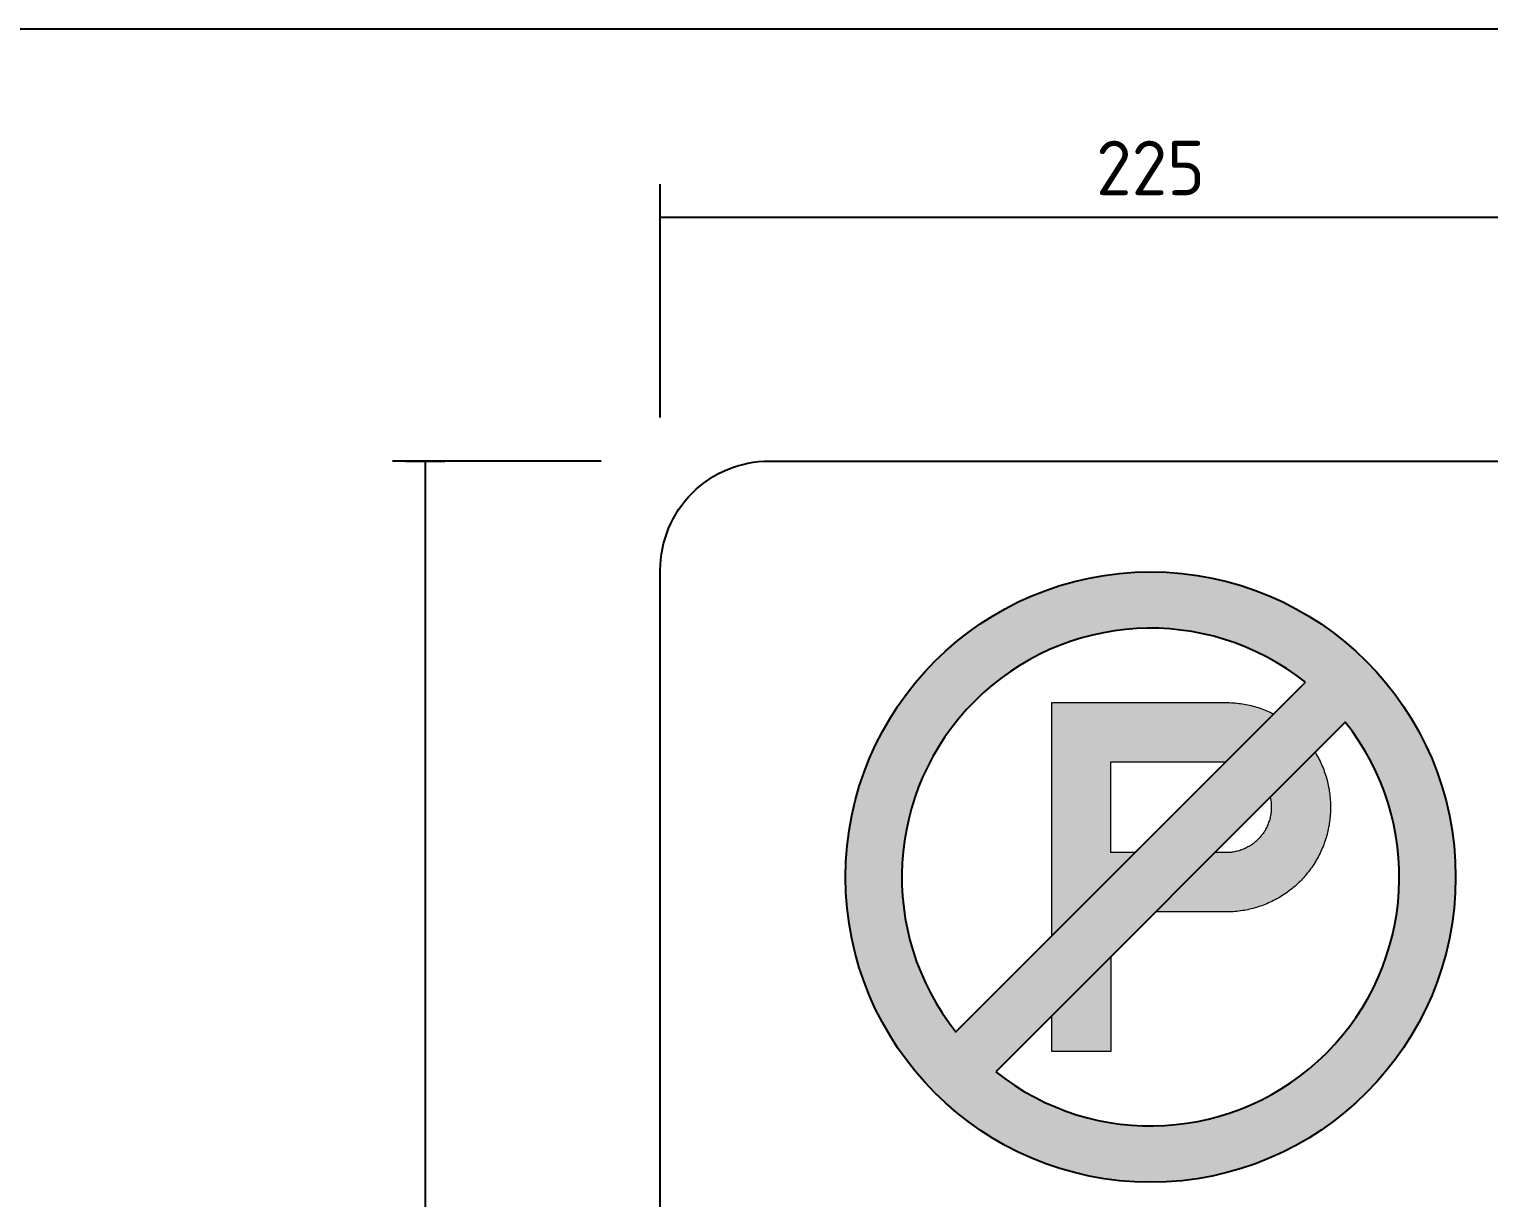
# Model space of a CAD drawing. Header units: millimetres. Extents: x 0 to 420, y 0 to 297.
# Drawn here: x 124.3 to 191.3, y 238.9 to 292.5 of the extents above; entities that cross this region are included whole.
import ezdxf
from ezdxf.enums import TextEntityAlignment as Align

# ---------------------------------------------------------------- set-up
doc = ezdxf.new("R2010")
doc.units = ezdxf.units.MM
doc.header["$MEASUREMENT"] = 0
for name, color, linetype in [('L25', 1, 'Continuous'), ('L35', 3, 'Continuous'), ('RED', 10, 'Continuous'), ('T25', 1, 'Continuous'), ('TBLK18', 4, 'Continuous'), ('TBLK25', 1, 'Continuous'), ('TBLK35', 3, 'Continuous'), ('TBLK50', 7, 'Continuous')]:
    doc.layers.add(name, color=color, linetype=linetype)
doc.styles.add('iso', font='iso3098b.shx')
doc.dimstyles.new('signsdim', dxfattribs={"dimtxt": 2.5, "dimasz": 0.2, "dimexe": 1.5, "dimexo": 2, "dimgap": 1, "dimtad": 1, "dimlfac": 5, "dimrnd": 1, "dimtxsty": 'iso', "dimblk": 'sgndim', "dimcen": 2.5, "dimse2": 1, "dimadec": 0, "dimazin": 0, "dimtfac": 1, "dimtix": 1, "dimtmove": 0, "dimatfit": 3, "dimfxl": 1, "dimarcsym": 0})

# ---------------------------------------------------------------- blocks, each defined once
blk = doc.blocks.new('A3BBLK')
at = {"layer": 'TBLK50'}
blk.add_line((415.5, 292.5), (13, 292.5), dxfattribs=at)
blk = doc.blocks.new('title block')
blk.add_blockref('A3BBLK', (0, 0))
at = {"layer": 'TBLK18', "style": 'iso'}
blk.add_attdef('MR_DIRECTORATE', text='', height=1.5, dxfattribs=at).set_placement((381.5, 67.119), align=Align.CENTER)
for tag, p in [('STREET_NAME', (355.514, 61.1)), ('SUBURB_POSTCODE', (388.488, 61.1)), ('TELEPHONE_NO.', (368.306, 58.836)), ('FAX_NO.', (393.555, 58.836))]:
    blk.add_attdef(tag, p, '', height=1.5, dxfattribs=at)
at = {"layer": 'TBLK25', "style": 'iso'}
for tag, height, p in [('MR_BRANCH', 2, (381.5, 64.199)), ('ROAD_SECTION', 1.75, (384.5, 29.162)), ('SLK', 1.75, (384.5, 26.108)), ('CHAINAGE', 1.75, (384.5, 19.205))]:
    blk.add_attdef(tag, text='', height=height, dxfattribs=at).set_placement(p, align=Align.CENTER)
for tag, p, height in [('FILE_NUMBER', (371.773, 53.237), 2.5), ('DESIGNED_/_DRAWN', (371.773, 48.487), 2), ('VERIFIED', (371.773, 43.487), 2), ('APPROVED', (371.773, 38.487), 2), ('LOCAL_AUTHORITY', (370.48, 16.733), 1.25)]:
    blk.add_attdef(tag, p, '', height=height, dxfattribs=at)
at = {"layer": 'TBLK35', "style": 'iso', "width": 0.9}
for tag, p in [('ROAD_PROJECT&NUMBER', (384.5, 32.231)), ('DRAWING_DESCRIPTION', (384.5, 22.288))]:
    blk.add_attdef(tag, text='', height=2.5, dxfattribs=at).set_placement(p, align=Align.CENTER)
at = {"layer": 'TBLK50', "style": 'iso'}
blk.add_attdef('DRG_NUMBER', (356.803, 6.021), '', height=5, dxfattribs=at)
blk = doc.blocks.new('sgndim')
for p, q in [((0, 4.5), (0, -4.5)), ((0, 0), (-1, 0))]:
    blk.add_line(p, q)
blk = doc.blocks.new('*D62')
at = {"layer": 'DEFPOINTS', "color": 0, "transparency": 16777216}
for p in [(198.263, 283.885), (153.263, 272.688), (198.263, 272.688)]:
    blk.add_point(p, dxfattribs=at)
at = {"layer": 'T25', "color": 0, "lineweight": -2, "transparency": 16777216}
for p, q in [((153.263, 274.688), (153.263, 285.385)), ((198.263, 274.688), (198.263, 285.385)), ((153.463, 283.885), (198.063, 283.885))]:
    blk.add_line(p, q, dxfattribs=at)
at = {"layer": 'T25', "color": 0, "lineweight": -2, "transparency": 16777216, "xscale": 0.2, "yscale": 0.2, "zscale": 0.2, "rotation": 180}
blk.add_blockref('sgndim', (153.263, 283.885), dxfattribs=at)
at = {"layer": 'T25', "color": 0, "lineweight": -2, "transparency": 16777216, "xscale": 0.2, "yscale": 0.2, "zscale": 0.2}
blk.add_blockref('sgndim', (198.263, 283.885), dxfattribs=at)
at = {"layer": 'T25', "color": 0, "transparency": 16777216, "insert": (175.763, 286.135), "char_height": 2.5, "attachment_point": 5, "style": 'iso'}
blk.add_mtext('225', dxfattribs=at)
blk = doc.blocks.new('*D94')
at = {"layer": 'DEFPOINTS', "color": 0, "transparency": 16777216}
for p in [(152.547, 272.688), (142.468, 182.688), (152.547, 182.688)]:
    blk.add_point(p, dxfattribs=at)
at = {"layer": 'T25', "color": 0, "lineweight": -2, "transparency": 16777216}
for p, q in [((150.547, 272.688), (140.968, 272.688)), ((142.468, 272.488), (142.468, 182.888)), ((150.547, 182.688), (140.968, 182.688))]:
    blk.add_line(p, q, dxfattribs=at)
at = {"layer": 'T25', "color": 0, "lineweight": -2, "transparency": 16777216, "xscale": 0.2, "yscale": 0.2, "zscale": 0.2}
for p, rotation in [((142.468, 272.688), 90), ((142.468, 182.688), 270)]:
    blk.add_blockref('sgndim', p, dxfattribs=dict(at, rotation=rotation))
at = {"layer": 'T25', "color": 0, "transparency": 16777216, "insert": (140.218, 227.688), "char_height": 2.5, "attachment_point": 5, "rotation": 90, "style": 'iso'}
blk.add_mtext('450', dxfattribs=at)

msp = doc.modelspace()

# ---------------------------------------------------------------- hatches: boundary and pattern name
at = {"layer": 'L25'}
for points in [[(181.415, 261.0891), (181.3305, 261.1313), (181.2525, 261.1685), (181.1783, 261.2019), (181.1003, 261.2353), (181.0224, 261.2687), (180.9444, 261.2984), (180.8664, 261.3281), (180.7885, 261.3578), (180.7068, 261.3838), (180.6288, 261.4061), (180.5471, 261.432), (180.4655, 261.4543), (180.3838, 261.4729), (180.3021, 261.4915), (180.2204, 261.51), (180.1388, 261.5286), (180.0571, 261.5434), (179.9754, 261.5546), (179.89, 261.5694), (179.8083, 261.5768), (179.7229, 261.588), (179.6413, 261.5954), (179.5559, 261.6028), (179.4742, 261.6065), (179.3888, 261.6103), (179.3071, 261.6103), (179.2217, 261.6103), (171.2284, 261.6103), (171.2284, 250.9026), (175.0566, 254.7307), (173.9461, 254.7307), (173.9461, 258.8926), (179.2185, 258.8926)], [(182.5631, 253.3533), (182.6225, 253.409), (182.6819, 253.4684), (182.7376, 253.5316), (182.7933, 253.5947), (182.849, 253.6541), (182.9047, 253.7209), (182.9567, 253.784), (183.0086, 253.8508), (183.0606, 253.9177), (183.1089, 253.9845), (183.1608, 254.0513), (183.2054, 254.1219), (183.2537, 254.1924), (183.2982, 254.2629), (183.3428, 254.3335), (183.3836, 254.4077), (183.4244, 254.4783), (183.4653, 254.5525), (183.5024, 254.6268), (183.5395, 254.7047), (183.5767, 254.779), (183.6101, 254.857), (183.6435, 254.9312), (183.6769, 255.0092), (183.7066, 255.0871), (183.7363, 255.1651), (183.7623, 255.2468), (183.7883, 255.3248), (183.8143, 255.4064), (183.8403, 255.4844), (183.8625, 255.5661), (183.8811, 255.6478), (183.8997, 255.7294), (183.9182, 255.8111), (183.9331, 255.8928), (183.9516, 255.9782), (183.9628, 256.0599), (183.9739, 256.1415), (183.9851, 256.2269), (183.9962, 256.3086), (184.0036, 256.394), (184.0073, 256.4757), (184.0148, 256.5611), (184.0185, 256.6427), (184.0185, 256.7281), (184.0185, 256.8135), (184.0185, 256.8952), (184.0185, 256.9806), (184.0148, 257.0623), (184.0073, 257.1477), (184.0036, 257.2293), (183.9962, 257.3147), (183.9851, 257.3964), (183.9739, 257.4818), (183.9628, 257.5635), (183.9516, 257.6452), (183.9331, 257.7305), (183.9182, 257.8122), (183.8997, 257.8939), (183.8811, 257.9756), (183.8625, 258.0573), (183.8403, 258.1389), (183.8143, 258.2169), (183.7883, 258.2986), (183.7623, 258.3765), (183.7363, 258.4582), (183.7066, 258.5362), (183.6769, 258.6142), (183.6435, 258.6921), (183.6101, 258.7701), (183.5767, 258.8443), (183.5395, 258.9223), (183.5024, 258.9966), (183.4653, 259.0708), (183.4244, 259.1451), (183.3836, 259.2156), (183.3428, 259.2899), (183.315, 259.3339), (181.2523, 257.2713), (181.2563, 257.2516), (181.2674, 257.1996), (181.2748, 257.144), (181.2823, 257.0883), (181.2897, 257.0326), (181.2934, 256.9769), (181.2971, 256.9212), (181.3008, 256.8655), (181.3008, 256.8135), (181.3008, 256.7578), (181.2971, 256.7021), (181.2934, 256.6465), (181.2897, 256.5908), (181.2823, 256.5351), (181.2689, 256.4348), (181.2563, 256.3717), (181.2451, 256.316), (181.2303, 256.2641), (181.2154, 256.2084), (181.1969, 256.1564), (181.1783, 256.1044), (181.1597, 256.0524), (181.1412, 256.0005), (181.1189, 255.9522), (181.0929, 255.9002), (181.0526, 255.813), (181.0149, 255.7517), (180.9662, 255.6682), (180.9258, 255.6143), (180.8924, 255.5698), (180.859, 255.5252), (180.8256, 255.4807), (180.7885, 255.4398), (180.7513, 255.399), (180.7142, 255.3582), (180.6771, 255.3173), (180.6363, 255.2802), (180.5954, 255.2431), (180.5174, 255.1781), (180.4655, 255.1391), (180.4209, 255.1057), (180.3727, 255.076), (180.2991, 255.027), (180.2316, 254.9906), (180.1573, 254.9506), (180.0831, 254.9164), (180.0311, 254.8941), (179.9791, 254.8718), (179.9271, 254.8533), (179.8752, 254.8347), (179.8232, 254.8198), (179.7712, 254.8013), (179.7155, 254.7901), (179.6635, 254.7753), (179.6078, 254.7679), (179.5522, 254.7567), (179.4965, 254.7493), (179.4445, 254.7419), (179.3888, 254.7382), (179.3331, 254.7344), (179.2774, 254.7307), (179.2217, 254.7307), (178.7118, 254.7307), (175.9941, 252.0131), (179.2217, 252.0131), (179.3071, 252.0131), (179.3888, 252.0131), (179.4742, 252.0168), (179.5559, 252.0205), (179.6413, 252.0279), (179.7229, 252.0354), (179.8083, 252.0465), (179.89, 252.0539), (179.9754, 252.0688), (180.0571, 252.0799), (180.1388, 252.0948), (180.2204, 252.1133), (180.3021, 252.1319), (180.3838, 252.1505), (180.4655, 252.169), (180.5471, 252.1913), (180.6288, 252.2173), (180.7068, 252.2396), (180.7885, 252.2693), (180.8664, 252.2952), (180.9444, 252.3249), (181.0224, 252.3546), (181.1003, 252.3881), (181.1783, 252.4215), (181.2525, 252.4549), (181.3305, 252.492), (181.4048, 252.5291), (181.479, 252.5663), (181.5533, 252.6071), (181.6275, 252.6479), (181.6981, 252.6888), (181.7686, 252.7333), (181.8391, 252.7779), (181.9097, 252.8262), (181.9802, 252.8707), (182.0471, 252.9227), (182.1139, 252.9709), (182.1807, 253.0229), (182.2475, 253.0749), (182.3107, 253.1269), (182.3775, 253.1826), (182.4406, 253.2383), (182.5, 253.2939)], [(173.9461, 249.965), (171.2284, 247.2474), (171.2284, 245.6125), (173.9461, 245.6125)]]:
    msp.add_hatch(color=256, dxfattribs=at).paths.add_polyline_path(points)
at = {"layer": 'RED'}
h = msp.add_hatch(color=256, dxfattribs=at)
edge = h.paths.add_edge_path()
edge.add_arc((175.7632, 253.6098), 14, 0, 360)
edge = h.paths.add_edge_path(flags=16)
edge.add_arc((175.7632, 253.6098), 11.4154, 51.50025, 218.49975)
edge.add_line((166.8294, 246.5036), (182.8694, 262.5436))
edge = h.paths.add_edge_path(flags=16)
edge.add_arc((175.7632, 253.6098), 11.4154, 231.50025, 398.49975)
edge.add_line((184.697, 260.716), (168.657, 244.676))

# ---------------------------------------------------------------- linework, layer by layer
at = {"layer": 'L25', "lineweight": 0}
for points in [[(171.2284, 250.9026), (171.2284, 261.6103), (179.2217, 261.6103), (179.3071, 261.6103), (179.3888, 261.6103), (179.4742, 261.6065), (179.5559, 261.6028), (179.6413, 261.5954), (179.7229, 261.588), (179.8083, 261.5768), (179.89, 261.5694), (179.9754, 261.5546), (180.0571, 261.5434), (180.1388, 261.5286), (180.2204, 261.51), (180.3021, 261.4915), (180.3838, 261.4729), (180.4655, 261.4543), (180.5471, 261.432), (180.6288, 261.4061), (180.7068, 261.3838), (180.7885, 261.3578), (180.8664, 261.3281), (180.9444, 261.2984), (181.0224, 261.2687), (181.1003, 261.2353), (181.1783, 261.2019), (181.2525, 261.1685), (181.3305, 261.1313), (181.4048, 261.0942), (181.415, 261.0891)], [(183.315, 259.3339), (183.3428, 259.2899), (183.3836, 259.2156), (183.4244, 259.1451), (183.4653, 259.0708), (183.5024, 258.9966), (183.5395, 258.9223), (183.5767, 258.8443), (183.6101, 258.7701), (183.6435, 258.6921), (183.6769, 258.6142), (183.7066, 258.5362), (183.7363, 258.4582), (183.7623, 258.3765), (183.7883, 258.2986), (183.8143, 258.2169), (183.8403, 258.1389), (183.8625, 258.0573), (183.8811, 257.9756), (183.8997, 257.8939), (183.9182, 257.8122), (183.9331, 257.7305), (183.9516, 257.6452), (183.9628, 257.5635), (183.9739, 257.4818), (183.9851, 257.3964), (183.9962, 257.3147), (184.0036, 257.2293), (184.0073, 257.1477), (184.0148, 257.0623), (184.0185, 256.9806), (184.0185, 256.8952), (184.0185, 256.8135), (184.0185, 256.7281), (184.0185, 256.6427), (184.0148, 256.5611), (184.0073, 256.4757), (184.0036, 256.394), (183.9962, 256.3086), (183.9851, 256.2269), (183.9739, 256.1415), (183.9628, 256.0599), (183.9516, 255.9782), (183.9331, 255.8928), (183.9182, 255.8111), (183.8997, 255.7294), (183.8811, 255.6478), (183.8625, 255.5661), (183.8403, 255.4844), (183.8143, 255.4064), (183.7883, 255.3248), (183.7623, 255.2468), (183.7363, 255.1651), (183.7066, 255.0871), (183.6769, 255.0092), (183.6435, 254.9312), (183.6101, 254.857), (183.5767, 254.779), (183.5395, 254.7047), (183.5024, 254.6268), (183.4653, 254.5525), (183.4244, 254.4783), (183.3836, 254.4077), (183.3428, 254.3335), (183.2982, 254.2629), (183.2537, 254.1924), (183.2054, 254.1219), (183.1608, 254.0513), (183.1089, 253.9845), (183.0606, 253.9177), (183.0086, 253.8508), (182.9567, 253.784), (182.9047, 253.7209), (182.849, 253.6541), (182.7933, 253.5947), (182.7376, 253.5316), (182.6819, 253.4684), (182.6225, 253.409), (182.5631, 253.3533), (182.5, 253.2939), (182.4406, 253.2383), (182.3775, 253.1826), (182.3107, 253.1269), (182.2475, 253.0749), (182.1807, 253.0229), (182.1139, 252.9709), (182.0471, 252.9227), (181.9802, 252.8707), (181.9097, 252.8262), (181.8391, 252.7779), (181.7686, 252.7333), (181.6981, 252.6888), (181.6275, 252.6479), (181.5533, 252.6071), (181.479, 252.5663), (181.4048, 252.5291), (181.3305, 252.492), (181.2525, 252.4549), (181.1783, 252.4215), (181.1003, 252.3881), (181.0224, 252.3546), (180.9444, 252.3249), (180.8664, 252.2952), (180.7885, 252.2693), (180.7068, 252.2396), (180.6288, 252.2173), (180.5471, 252.1913), (180.4655, 252.169), (180.3838, 252.1505), (180.3021, 252.1319), (180.2204, 252.1133), (180.1388, 252.0948), (180.0571, 252.0799), (179.9754, 252.0688), (179.89, 252.0539), (179.8083, 252.0465), (179.7229, 252.0354), (179.6413, 252.0279), (179.5559, 252.0205), (179.4742, 252.0168), (179.3888, 252.0131), (179.3071, 252.0131), (179.2217, 252.0131), (175.9941, 252.0131)], [(175.0566, 254.7307), (173.9461, 254.7307), (173.9461, 258.8926), (179.2185, 258.8926)], [(181.2523, 257.2713), (181.2563, 257.2516), (181.2674, 257.1996), (181.2748, 257.144), (181.2823, 257.0883), (181.2897, 257.0326), (181.2934, 256.9769), (181.2971, 256.9212), (181.3008, 256.8655), (181.3008, 256.8135), (181.3008, 256.7578), (181.2971, 256.7021), (181.2934, 256.6465), (181.2897, 256.5908), (181.2823, 256.5351), (181.2748, 256.4794), (181.2674, 256.4274), (181.2563, 256.3717), (181.2451, 256.316), (181.2303, 256.2641), (181.2154, 256.2084), (181.1969, 256.1564), (181.1783, 256.1044), (181.1597, 256.0524), (181.1412, 256.0005), (181.1189, 255.9522), (181.0929, 255.9002), (181.0706, 255.852), (181.0446, 255.8), (181.0149, 255.7517), (180.989, 255.7072), (180.9593, 255.6589), (180.9258, 255.6143), (180.8924, 255.5698), (180.859, 255.5252), (180.8256, 255.4807), (180.7885, 255.4398), (180.7513, 255.399), (180.7142, 255.3582), (180.6771, 255.3173), (180.6363, 255.2802), (180.5954, 255.2431), (180.5509, 255.206), (180.51, 255.1725), (180.4655, 255.1391), (180.4209, 255.1057), (180.3727, 255.076), (180.3281, 255.0463), (180.2798, 255.0166), (180.2316, 254.9906), (180.1833, 254.9646), (180.1313, 254.9386), (180.0831, 254.9164), (180.0311, 254.8941), (179.9791, 254.8718), (179.9271, 254.8533), (179.8752, 254.8347), (179.8232, 254.8198), (179.7712, 254.8013), (179.7155, 254.7901), (179.6635, 254.7753), (179.6078, 254.7679), (179.5522, 254.7567), (179.4965, 254.7493), (179.4445, 254.7419), (179.3888, 254.7382), (179.3331, 254.7344), (179.2774, 254.7307), (179.2217, 254.7307), (178.7118, 254.7307)], [(173.9461, 249.965), (173.9461, 245.6125), (171.2284, 245.6125), (171.2284, 247.2474)]]:
    msp.add_lwpolyline(points, dxfattribs=at)
at = {"layer": 'L35'}
msp.add_lwpolyline([(153.2632, 187.6879), (153.2632, 267.6879, -0.4142136), (158.2632, 272.6879), (193.2632, 272.6879, -0.4142136), (198.2632, 267.6879), (198.2632, 187.6879, -0.4142136), (193.2632, 182.6879), (158.2632, 182.6879, -0.4142136)], format="xyb", close=True, dxfattribs=at)
at = {"layer": 'RED'}
for points in [[(182.8694, 262.5436, 0.8925302), (166.8294, 246.5036)], [(168.657, 244.676, 0.8925302), (184.697, 260.716)]]:
    msp.add_lwpolyline(points, format="xyb", close=True, dxfattribs=at)
msp.add_circle((175.7632, 253.6098), 14, dxfattribs=at)

# ---------------------------------------------------------------- block references
at = {"color": 1}
msp.add_blockref('title block', (0, 0), dxfattribs=at)

# ---------------------------------------------------------------- dimensions: what is measured, and where the dimension line sits
at = {"layer": 'T25'}
dim = msp.add_linear_dim(base=(198.2632, 283.8846), p1=(153.2632, 272.6879), p2=(198.2632, 272.6879), dimstyle='signsdim', override={"dimse2": 0}, dxfattribs=at)
dim.commit()
dim.dimension.update_dxf_attribs({"geometry": '*D62', "text_midpoint": (175.7632, 286.1346)})
dim = msp.add_linear_dim(base=(142.468, 182.6879), p1=(152.5465, 272.6879), p2=(152.5465, 182.6879), angle=90, dimstyle='signsdim', override={"dimse2": 0}, dxfattribs=at)
dim.commit()
dim.dimension.update_dxf_attribs({"geometry": '*D94', "text_midpoint": (140.218, 227.6879)})

doc.saveas('drawing.dxf')
